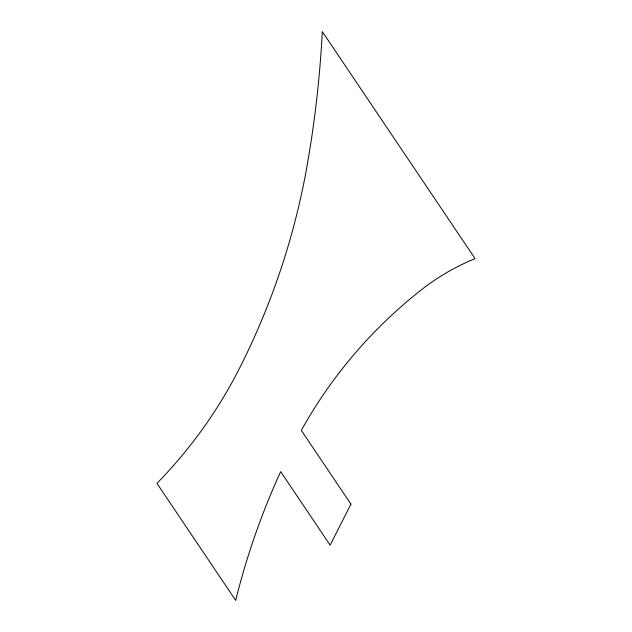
<?xml version="1.0" encoding="UTF-8"?>
<svg xmlns="http://www.w3.org/2000/svg" width="632" height="632" viewBox="0 0 632 632"><rect width="100%" height="100%" fill="white"/><g stroke="black" fill="none" stroke-linecap="round" stroke-linejoin="round"><path stroke-width="0.95" d="M350.918 504.107L330.157 545.163L280.671 471.622A771.727 749.457 25.9 0 0 235.697 600.4L156.934 483.346A492.755 478.527 25.9 0 0 239.805 367.674A771.727 749.457 25.9 0 0 307.61 162.756A1165.874 1132.22 25.9 0 0 322.312 31.6L475.067 258.622A233.666 226.92 25.9 0 0 420.936 290.159A492.755 478.527 25.9 0 0 301.322 430.392L350.918 504.107"/></g></svg>
